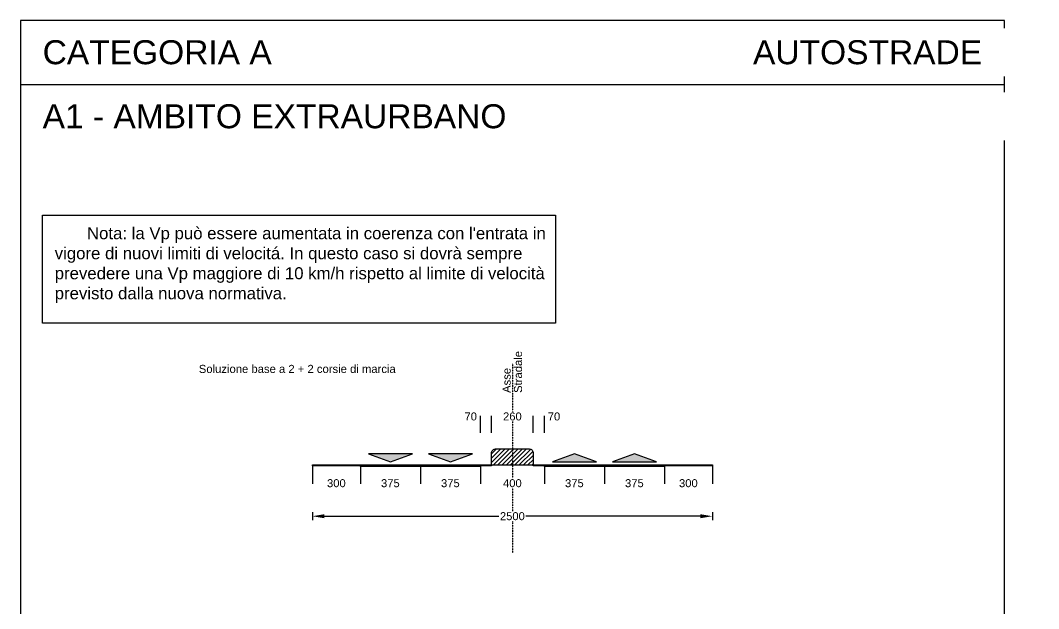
# Model space of a CAD drawing. Header units: millimetres. Extents: x -1825 to 4539, y -4573 to 2777.
# Drawn here: x -1825 to 4539, y -898 to 2777 of the extents above; entities that cross this region are included whole.
import ezdxf

# ---------------------------------------------------------------- set-up
doc = ezdxf.new("R2010")
doc.units = ezdxf.units.MM
doc.header["$LTSCALE"] = 2.54
doc.set_wipeout_variables(frame=1)
doc.linetypes.add('ACAD_ISO04W100', pattern=[30, 24, -3, 0, -3])
doc.styles.add('Mtext', font='arial.ttf', dxfattribs={"height": 50.4})
doc.styles.get("Standard").update_dxf_attribs({"font": 'arial.ttf'})
doc.dimstyles.new('linearArrowRound', dxfattribs={"dimtxt": 50, "dimasz": 75, "dimexe": 25.4, "dimexo": 25.4, "dimgap": 7.5, "dimtad": 0, "dimtoh": 1, "dimdec": 0, "dimzin": 0, "dimdsep": 46, "dimtxsty": 'Standard', "dimcen": 0.09, "dimclrd": 256, "dimclre": 256, "dimclrt": 256, "dimadec": 0, "dimazin": 0, "dimtfac": 1, "dimtdec": 0, "dimtofl": 0, "dimtmove": 0, "dimatfit": 3, "dimfxl": 25.4, "dimfxlon": 1, "dimtfill": 1, "dimtzin": 0, "dimlwd": -1, "dimlwe": -1, "dimarcsym": 1})
doc.dimstyles.new('linearNoArrowRound', dxfattribs={"dimtxt": 50, "dimasz": 2.54, "dimexe": 4.572, "dimexo": 1.5875, "dimgap": 2.286, "dimtad": 0, "dimtoh": 1, "dimdec": 0, "dimzin": 0, "dimdsep": 46, "dimtxsty": 'Standard', "dimcen": 2.286, "dimsd1": 1, "dimsd2": 1, "dimclrd": 256, "dimclre": 256, "dimclrt": 256, "dimadec": 0, "dimazin": 0, "dimtfac": 1, "dimtdec": 0, "dimtofl": 0, "dimtmove": 0, "dimatfit": 3, "dimfxl": 25.4, "dimtfill": 1, "dimtzin": 0, "dimlwd": -1, "dimlwe": -1, "dimarcsym": 1})

# ---------------------------------------------------------------- blocks, each defined once
blk = doc.blocks.new('*D34')
at = {"transparency": 16777216}
for p, q in [((0, -1.6), (0, -118.8)), ((300, -1.6), (300, -118.8))]:
    blk.add_line(p, q, dxfattribs=at)
at = {"layer": 'Defpoints', "color": 0, "transparency": 16777216}
for p in [(0, 0), (300, 0), (300, -114.3)]:
    blk.add_point(p, dxfattribs=at)
at = {"transparency": 16777216, "insert": (150, -114.3), "char_height": 50, "attachment_point": 5, "bg_fill": 3, "box_fill_scale": 1.1, "bg_fill_color": 256, "bg_fill_true_color": 13158600, "bg_fill_transparency": 0}
blk.add_mtext('300', dxfattribs=at)
blk = doc.blocks.new('*D33')
at = {"transparency": 16777216}
for p, q in [((300, -1.6), (300, -118.8)), ((675, -1.6), (675, -118.8))]:
    blk.add_line(p, q, dxfattribs=at)
at = {"layer": 'Defpoints', "color": 0, "transparency": 16777216}
for p in [(300, 0), (675, 0), (675, -114.3)]:
    blk.add_point(p, dxfattribs=at)
at = {"transparency": 16777216, "insert": (487.5, -114.3), "char_height": 50, "attachment_point": 5, "bg_fill": 3, "box_fill_scale": 1.1, "bg_fill_color": 256, "bg_fill_true_color": 13158600, "bg_fill_transparency": 0}
blk.add_mtext('375', dxfattribs=at)
blk = doc.blocks.new('*D32')
at = {"transparency": 16777216}
for p, q in [((675, -1.6), (675, -118.8)), ((1050, -1.6), (1050, -118.8))]:
    blk.add_line(p, q, dxfattribs=at)
at = {"layer": 'Defpoints', "color": 0, "transparency": 16777216}
for p in [(675, 0), (1050, 0), (1050, -114.3)]:
    blk.add_point(p, dxfattribs=at)
at = {"transparency": 16777216, "insert": (862.5, -114.3), "char_height": 50, "attachment_point": 5, "bg_fill": 3, "box_fill_scale": 1.1, "bg_fill_color": 256, "bg_fill_true_color": 13158600, "bg_fill_transparency": 0}
blk.add_mtext('375', dxfattribs=at)
blk = doc.blocks.new('*D31')
at = {"transparency": 16777216}
for p, q in [((1050, -1.6), (1050, -118.8)), ((1450, -1.6), (1450, -118.8))]:
    blk.add_line(p, q, dxfattribs=at)
at = {"layer": 'Defpoints', "color": 0, "transparency": 16777216}
for p in [(1050, 0), (1450, 0), (1450, -114.3)]:
    blk.add_point(p, dxfattribs=at)
at = {"transparency": 16777216, "insert": (1250, -114.3), "char_height": 50, "attachment_point": 5, "bg_fill": 3, "box_fill_scale": 1.1, "bg_fill_color": 256, "bg_fill_true_color": 13158600, "bg_fill_transparency": 0}
blk.add_mtext('400', dxfattribs=at)
blk = doc.blocks.new('*D28')
at = {"transparency": 16777216}
for p, q in [((1450, -1.6), (1450, -118.8)), ((1825, -1.6), (1825, -118.8))]:
    blk.add_line(p, q, dxfattribs=at)
at = {"layer": 'Defpoints', "color": 0, "transparency": 16777216}
for p in [(1450, 0), (1825, 0), (1825, -114.3)]:
    blk.add_point(p, dxfattribs=at)
at = {"transparency": 16777216, "insert": (1637.5, -114.3), "char_height": 50, "attachment_point": 5, "bg_fill": 3, "box_fill_scale": 1.1, "bg_fill_color": 256, "bg_fill_true_color": 13158600, "bg_fill_transparency": 0}
blk.add_mtext('375', dxfattribs=at)
blk = doc.blocks.new('*D27')
at = {"transparency": 16777216}
for p, q in [((1825, -1.6), (1825, -118.8)), ((2200, -1.6), (2200, -118.8))]:
    blk.add_line(p, q, dxfattribs=at)
at = {"layer": 'Defpoints', "color": 0, "transparency": 16777216}
for p in [(1825, 0), (2200, 0), (2200, -114.3)]:
    blk.add_point(p, dxfattribs=at)
at = {"transparency": 16777216, "insert": (2012.5, -114.3), "char_height": 50, "attachment_point": 5, "bg_fill": 3, "box_fill_scale": 1.1, "bg_fill_color": 256, "bg_fill_true_color": 13158600, "bg_fill_transparency": 0}
blk.add_mtext('375', dxfattribs=at)
blk = doc.blocks.new('*D26')
at = {"transparency": 16777216}
for p, q in [((2200, -1.6), (2200, -118.8)), ((2500, -1.6), (2500, -118.8))]:
    blk.add_line(p, q, dxfattribs=at)
at = {"layer": 'Defpoints', "color": 0, "transparency": 16777216}
for p in [(2200, 0), (2500, 0), (2500, -114.3)]:
    blk.add_point(p, dxfattribs=at)
at = {"transparency": 16777216, "insert": (2350, -114.3), "char_height": 50, "attachment_point": 5, "bg_fill": 3, "box_fill_scale": 1.1, "bg_fill_color": 256, "bg_fill_true_color": 13158600, "bg_fill_transparency": 0}
blk.add_mtext('300', dxfattribs=at)
blk = doc.blocks.new('*D35')
at = {"transparency": 16777216}
for p, q in [((0, -295), (0, -345.8)), ((2500, -295), (2500, -345.8)), ((75, -320.4), (1167.5, -320.4)), ((2425, -320.4), (1332.5, -320.4))]:
    blk.add_line(p, q, dxfattribs=at)
for points in [[(75, -307.9), (75, -332.9), (0, -320.4)], [(2425, -307.9), (2425, -332.9), (2500, -320.4)]]:
    blk.add_solid(points, dxfattribs=at)
at = {"layer": 'Defpoints', "color": 0, "transparency": 16777216}
for p in [(0, 0), (2500, 0), (2500, -320.4)]:
    blk.add_point(p, dxfattribs=at)
at = {"transparency": 16777216, "insert": (1250, -320.4), "char_height": 50, "attachment_point": 5, "bg_fill": 3, "box_fill_scale": 1.1, "bg_fill_color": 256, "bg_fill_true_color": 13158600, "bg_fill_transparency": 0}
blk.add_mtext('2500', dxfattribs=at)
blk = doc.blocks.new('*D40')
at = {"transparency": 16777216}
for p, q in [((1120, 201.6), (1120, 307.3)), ((1380, 201.6), (1380, 307.3))]:
    blk.add_line(p, q, dxfattribs=at)
at = {"layer": 'Defpoints', "color": 0, "transparency": 16777216}
for p in [(1380, 302.7), (1120, 200), (1380, 200)]:
    blk.add_point(p, dxfattribs=at)
at = {"transparency": 16777216, "insert": (1250, 302.7), "char_height": 50, "attachment_point": 5, "bg_fill": 3, "box_fill_scale": 1.1, "bg_fill_color": 256, "bg_fill_true_color": 13158600, "bg_fill_transparency": 0}
blk.add_mtext('260', dxfattribs=at)
blk = doc.blocks.new('*D41')
at = {"transparency": 16777216}
for p, q in [((1380, 201.6), (1380, 307.3)), ((1450, 201.6), (1450, 307.3))]:
    blk.add_line(p, q, dxfattribs=at)
at = {"layer": 'Defpoints', "color": 0, "transparency": 16777216}
for p in [(1380, 200), (1450, 200)]:
    blk.add_point(p, dxfattribs=at)
at = {"transparency": 16777216, "insert": (1510.3, 302.7), "char_height": 50, "attachment_point": 5, "bg_fill": 3, "box_fill_scale": 1.1, "bg_fill_color": 256, "bg_fill_true_color": 13158600, "bg_fill_transparency": 0}
blk.add_mtext('70', dxfattribs=at)
at = {"layer": 'Defpoints', "color": 0, "transparency": 16777216}
blk.add_point((1450, 302.7), dxfattribs=at)
blk = doc.blocks.new('*D45')
at = {"transparency": 16777216}
for p, q in [((1050, 201.6), (1050, 307.3)), ((1120, 201.6), (1120, 307.3))]:
    blk.add_line(p, q, dxfattribs=at)
at = {"layer": 'Defpoints', "color": 0, "transparency": 16777216}
for p in [(1120, 302.7), (1050, 200), (1120, 200)]:
    blk.add_point(p, dxfattribs=at)
at = {"transparency": 16777216, "insert": (989.7, 302.7), "char_height": 50, "attachment_point": 5, "bg_fill": 3, "box_fill_scale": 1.1, "bg_fill_color": 256, "bg_fill_true_color": 13158600, "bg_fill_transparency": 0}
blk.add_mtext('70', dxfattribs=at)
blk = doc.blocks.new('*U46')
at = {"color": 0, "linetype": 'ACAD_ISO04W100', "ltscale": 0.002, "transparency": 16777216}
blk.add_line((0, 598.8), (0, -587.5), dxfattribs=at)

msp = doc.modelspace()

# ---------------------------------------------------------------- hatches: boundary and pattern name
at = {"true_color": 0x000000}
h = msp.add_hatch(dxfattribs=at)
h.set_pattern_fill('ANSI31', color=18, scale=6)
h.paths.add_polyline_path([(1380, 0), (1380, 75, 0.414214), (1355, 100), (1145, 100, 0.414214), (1120, 75), (1120, 0)])

# ---------------------------------------------------------------- linework, layer by layer
for points in [[(-1825, 2377.4), (4325, 2377.4)], [(0, 0), (300, 0), (675, 0), (1050, 0), (1120, 0), (1380, 0), (1450, 0), (1825, 0), (2200, 0), (2500, 0)]]:
    msp.add_lwpolyline(points)

# ---------------------------------------------------------------- block references
at = {"linetype": 'ACAD_ISO04W100', "ltscale": 0.002}
msp.add_blockref('*U46', (1250, 37.5), dxfattribs=at)

# ---------------------------------------------------------------- texts
at = {"char_height": 50.4, "rotation": 90, "style": 'Mtext'}
for s, insert, width, attachment_point in [('Stradale', (1260, 449.8), 186.503, 1), ('Asse', (1240, 449.8), 99.457, 7)]:
    msp.add_mtext(s, dxfattribs=dict(at, insert=insert, width=width, attachment_point=attachment_point))
at = {"insert": (-709.7, 625.2), "char_height": 50.4, "width": 1294.162, "attachment_point": 1, "style": 'Mtext'}
msp.add_mtext('Soluzione base a 2 + 2 corsie di marcia ', dxfattribs=at)

# ---------------------------------------------------------------- wipeouts: each hides what was drawn before it
msp.add_wipeout([(-1685.9, 1560.8), (1519.8, 1560.8), (1519.8, 886.3), (-1685.9, 886.3)])

# ---------------------------------------------------------------- next in the draw order: dimensions: what is measured, and where the dimension line sits
for base, p1, p2, picture, middle in [((1380, 302.7), (1120, 200), (1380, 200), '*D40', (1250, 302.7)), ((300, -114.3), (0, 0), (300, 0), '*D34', (150, -114.3))]:
    dim = msp.add_linear_dim(base=base, p1=p1, p2=p2, dimstyle='linearNoArrowRound')
    dim.commit()
    dim.dimension.update_dxf_attribs({"geometry": picture, "text_midpoint": middle})

# ---------------------------------------------------------------- next in the draw order: dimensions: what is measured, and where the dimension line sits
for base, p1, p2, picture, middle in [((1120, 302.7), (1050, 200), (1120, 200), '*D45', (989.7, 302.7)), ((1450, 302.7), (1380, 200), (1450, 200), '*D41', (1510.3, 302.7))]:
    dim = msp.add_linear_dim(base=base, p1=p1, p2=p2, dimstyle='linearNoArrowRound')
    dim.commit()
    dim.dimension.update_dxf_attribs({"geometry": picture, "text_midpoint": middle, "dimtype": 160})
dim = msp.add_linear_dim(base=(675, -114.3), p1=(300, 0), p2=(675, 0), dimstyle='linearNoArrowRound')
dim.commit()
dim.dimension.update_dxf_attribs({"geometry": '*D33', "text_midpoint": (487.5, -114.3)})

# ---------------------------------------------------------------- next in the draw order: dimensions: what is measured, and where the dimension line sits
dim = msp.add_linear_dim(base=(1050, -114.3), p1=(675, 0), p2=(1050, 0), dimstyle='linearNoArrowRound')
dim.commit()
dim.dimension.update_dxf_attribs({"geometry": '*D32', "text_midpoint": (862.5, -114.3)})

# ---------------------------------------------------------------- next in the draw order: dimensions: what is measured, and where the dimension line sits
dim = msp.add_linear_dim(base=(1450, -114.3), p1=(1050, 0), p2=(1450, 0), dimstyle='linearNoArrowRound')
dim.commit()
dim.dimension.update_dxf_attribs({"geometry": '*D31', "text_midpoint": (1250, -114.3)})

# ---------------------------------------------------------------- next in the draw order: dimensions: what is measured, and where the dimension line sits
dim = msp.add_linear_dim(base=(1825, -114.3), p1=(1450, 0), p2=(1825, 0), dimstyle='linearNoArrowRound')
dim.commit()
dim.dimension.update_dxf_attribs({"geometry": '*D28', "text_midpoint": (1637.5, -114.3)})

# ---------------------------------------------------------------- next in the draw order: dimensions: what is measured, and where the dimension line sits
dim = msp.add_linear_dim(base=(2200, -114.3), p1=(1825, 0), p2=(2200, 0), dimstyle='linearNoArrowRound')
dim.commit()
dim.dimension.update_dxf_attribs({"geometry": '*D27', "text_midpoint": (2012.5, -114.3)})

# ---------------------------------------------------------------- next in the draw order: dimensions: what is measured, and where the dimension line sits
dim = msp.add_linear_dim(base=(2500, -114.3), p1=(2200, 0), p2=(2500, 0), dimstyle='linearNoArrowRound')
dim.commit()
dim.dimension.update_dxf_attribs({"geometry": '*D26', "text_midpoint": (2350, -114.3)})

# ---------------------------------------------------------------- next in the draw order: dimensions: what is measured, and where the dimension line sits
dim = msp.add_linear_dim(base=(2500, -320.4), p1=(0, 0), p2=(2500, 0), dimstyle='linearArrowRound')
dim.commit()
dim.dimension.update_dxf_attribs({"geometry": '*D35', "text_midpoint": (1250, -320.4)})

# ---------------------------------------------------------------- next in the draw order: hatches: boundary and pattern name
at = {"true_color": 0x000000}
h = msp.add_hatch(color=18, dxfattribs=at)
h.dxf.hatch_style = 1
h.paths.add_polyline_path([(350, 70), (487.5, 20), (625, 70)])
h = msp.add_hatch(color=18, dxfattribs=at)
h.dxf.hatch_style = 1
h.paths.add_polyline_path([(725, 70), (862.5, 20), (1000, 70)])
h = msp.add_hatch(color=18, dxfattribs=at)
h.dxf.hatch_style = 1
h.paths.add_polyline_path([(1775, 20), (1637.5, 70), (1500, 20)])
h = msp.add_hatch(color=18, dxfattribs=at)
h.dxf.hatch_style = 1
h.paths.add_polyline_path([(2150, 20), (2012.5, 70), (1875, 20)])
h = msp.add_hatch(color=18, dxfattribs=at)
h.dxf.hatch_style = 1
h.paths.add_polyline_path([(300, 0), (0, 0), (0, -5), (300, -5)])
h.paths.add_polyline_path([(675, 0), (300, 0), (300, -10), (675, -10)])
h.paths.add_polyline_path([(1050, 0), (675, 0), (675, -10), (1050, -10)])
h.paths.add_polyline_path([(1120, 0), (1050, 0), (1050, -5), (1120, -5)])
h.paths.add_polyline_path([(1450, 0), (1380, 0), (1380, -5), (1450, -5)])
h.paths.add_polyline_path([(1825, 0), (1450, 0), (1450, -5), (1450, -10), (1825, -10)])
h.paths.add_polyline_path([(2200, 0), (1825, 0), (1825, -10), (2200, -10)])
h.paths.add_polyline_path([(2500, 0), (2200, 0), (2200, -5), (2500, -5)])

# ---------------------------------------------------------------- next in the draw order: linework, layer by layer
for points in [[(-1825, -4572.6), (4325, -4572.6), (4325, 2777.4), (-1825, 2777.4)], [(0, 0), (300, 0), (300, -5), (0, -5)], [(300, 0), (675, 0), (675, -10), (300, -10)], [(675, 0), (1050, 0), (1050, -10), (675, -10)], [(1450, 0), (1825, 0), (1825, -10), (1450, -10)], [(1050, 0), (1120, 0), (1120, -5), (1050, -5)], [(1380, 0), (1450, 0), (1450, -5), (1380, -5)], [(1825, 0), (2200, 0), (2200, -10), (1825, -10)], [(2200, 0), (2500, 0), (2500, -5), (2200, -5)]]:
    msp.add_lwpolyline(points, close=True)
for points in [[(350, 70), (487.5, 20), (625, 70), (350, 70)], [(725, 70), (862.5, 20), (1000, 70), (725, 70)], [(1775, 20), (1637.5, 70), (1500, 20), (1775, 20)], [(2150, 20), (2012.5, 70), (1875, 20), (2150, 20)]]:
    msp.add_lwpolyline(points)
msp.add_lwpolyline([(1120, 0), (1120, 75, -0.414214), (1145, 100), (1355, 100, -0.414214), (1380, 75), (1380, 0)], format="xyb")

# ---------------------------------------------------------------- next in the draw order: texts
at = {"char_height": 150, "width": 6150, "attachment_point": 4, "style": 'Mtext', "bg_fill": 2}
for s, insert in [('CATEGORIA A', (-1685.9, 2577.4)), ('A1 - AMBITO EXTRAURBANO', (-1685.9, 2177.4))]:
    msp.add_mtext(s, dxfattribs=dict(at, insert=insert))
at = {"insert": (-1610.3, 1485.2), "char_height": 50.4, "attachment_point": 1, "style": 'Mtext', "bg_fill": 2}
msp.add_mtext_dynamic_manual_height_columns("^I{\\H1.4881x;Nota: la Vp può essere aumentata in coerenza con l'entrata in vigore di nuovi limiti di velocitá. In questo caso si dovrà sempre prevedere una Vp maggiore di 10 km/h rispetto al limite di velocità previsto dalla nuova normativa.}", width=3072.216, gutter_width=252, heights=[590.2], dxfattribs=at)

# ---------------------------------------------------------------- next in the draw order: linework, layer by layer
msp.add_lwpolyline([(-1685.9, 886.3), (-1685.9, 1560.8), (1519.8, 1560.8), (1519.8, 886.3)], close=True)

# ---------------------------------------------------------------- next in the draw order: texts
at = {"insert": (4185.9, 2577.4), "char_height": 150, "width": 2935.947, "attachment_point": 6, "style": 'Mtext', "bg_fill": 2}
msp.add_mtext('AUTOSTRADE', dxfattribs=at)

doc.saveas('drawing.dxf')
